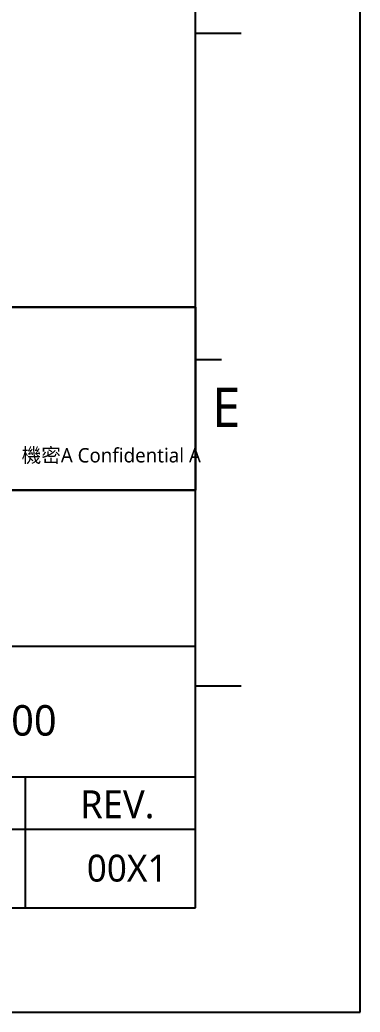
# Model space of a CAD drawing. Header units: millimetres. Extents: x 0 to 379, y 0 to 268.
# Drawn here: x 354.9 to 378.9, y 0 to 70.2 of the extents above; entities that cross this region are included whole.
import ezdxf

# ---------------------------------------------------------------- set-up
doc = ezdxf.new("R2010")
doc.units = ezdxf.units.MM
doc.header["$LTSCALE"] = 7.7
doc.layers.get('0').update_dxf_attribs({"linetype": 'CONTINUOUS'})
doc.layers.add('鵬鼎', color=5, linetype='CONTINUOUS')
doc.styles.get("Standard").update_dxf_attribs({"font": 'simplex.shx'})

msp = doc.modelspace()

# ---------------------------------------------------------------- linework, layer by layer
for p, q in [((378.936, 0), (378.936, 267.966)), ((367.291, 7.392), (367.291, 254.1)), ((367.291, 69.3), (370.525, 69.3)), ((367.291, 49.896), (309.079, 49.896)), ((367.291, 36.96), (367.291, 49.896)), ((367.291, 46.2), (369.139, 46.2)), ((309.079, 36.96), (367.291, 36.96)), ((367.291, 23.1), (370.525, 23.1)), ((10.627, 7.392), (367.291, 7.392)), ((0, 0), (378.936, 0))]:
    msp.add_line(p, q)
at = {"color": 0}
for p, q in [((196.351, 49.896), (367.291, 49.896)), ((367.291, 36.96), (263.803, 36.96)), ((367.291, 36.96), (263.803, 36.96)), ((367.291, 25.872), (263.803, 25.872)), ((367.291, 16.632), (309.079, 16.632)), ((355.279, 7.392), (355.279, 16.632)), ((367.291, 12.936), (331.255, 12.936))]:
    msp.add_line(p, q, dxfattribs=at)
msp.add_lwpolyline([(263.803, 49.896), (367.291, 49.896), (367.291, 36.96), (263.803, 36.96)], close=True, dxfattribs=at)

# ---------------------------------------------------------------- texts
at = {"color": 2, "insert": (354.997, 39.928), "char_height": 1.01542, "width": 13.26132, "attachment_point": 1}
msp.add_mtext('{\\fMicrosoft JhengHei|b0|i0|c136|p18;\\C1;機密A Confidential A}', dxfattribs=at)
at = {"color": 0}
for s, insert, char_height, width, attachment_point in [('{\\fMicrosoft JhengHei|b0|i0|c136|p18;A12-0000-F0NW0321A00}', (341.201, 20.638), 2.15964, 36.47105, 5), ('{\\fMicrosoft JhengHei|b0|i0|c136|p0;REV.}', (359.129, 15.701), 1.9739, 10.05116, 1), ('{\\fMicrosoft JhengHei|b0|i0|c136|p0;00X1}', (359.602, 11.145), 1.90392, 10.05116, 1)]:
    msp.add_mtext(s, dxfattribs=dict(at, insert=insert, char_height=char_height, width=width, attachment_point=attachment_point))
at = {"layer": '鵬鼎', "insert": (368.455, 44.202), "char_height": 2.772, "width": 5.22867, "attachment_point": 1}
msp.add_mtext('{\\fMicrosoft JhengHei|b0|i0|c136|p0;\\C0;E}', dxfattribs=at)

doc.saveas('drawing.dxf')
